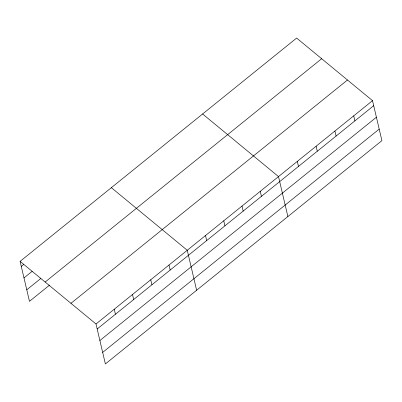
<?xml version="1.0" encoding="UTF-8"?>
<svg xmlns="http://www.w3.org/2000/svg" width="402" height="402" viewBox="0 0 402 402"><rect width="100%" height="100%" fill="white"/><g stroke="black" fill="none" stroke-linecap="round" stroke-linejoin="round"><path stroke-width="0.6" d="M20.1 261.37L296.626 38.059L372.523 100.661L381.9 140.63L105.374 363.941L95.998 323.972L20.1 261.37L29.477 301.339L49.647 285.048M21.281 266.395L23.683 264.456M23.984 277.928L32.15 271.335M26.768 289.807L40.697 278.561M45.145 282.028L321.675 58.717M70.953 303.314L347.479 80.003M95.998 323.972L372.523 100.661M97.178 328.997L373.704 105.691M99.882 340.529L376.408 117.218M102.671 352.408L379.197 129.102M202.608 113.982L278.506 176.589L287.882 216.557M111.354 187.674L187.252 250.28L196.628 290.249M353.72 115.846L354.901 120.871M334.916 131.032L336.097 136.057M316.113 146.217L317.294 151.242M297.309 161.403L298.49 166.428M260.255 191.327L261.436 196.352M242.004 206.065L243.185 211.09M223.753 220.804L224.934 225.829M205.502 235.542L206.683 240.567M169.001 265.018L170.182 270.043M150.75 279.757L151.931 284.782M132.499 294.495L133.68 299.52M114.248 309.233L115.429 314.258"/></g></svg>
